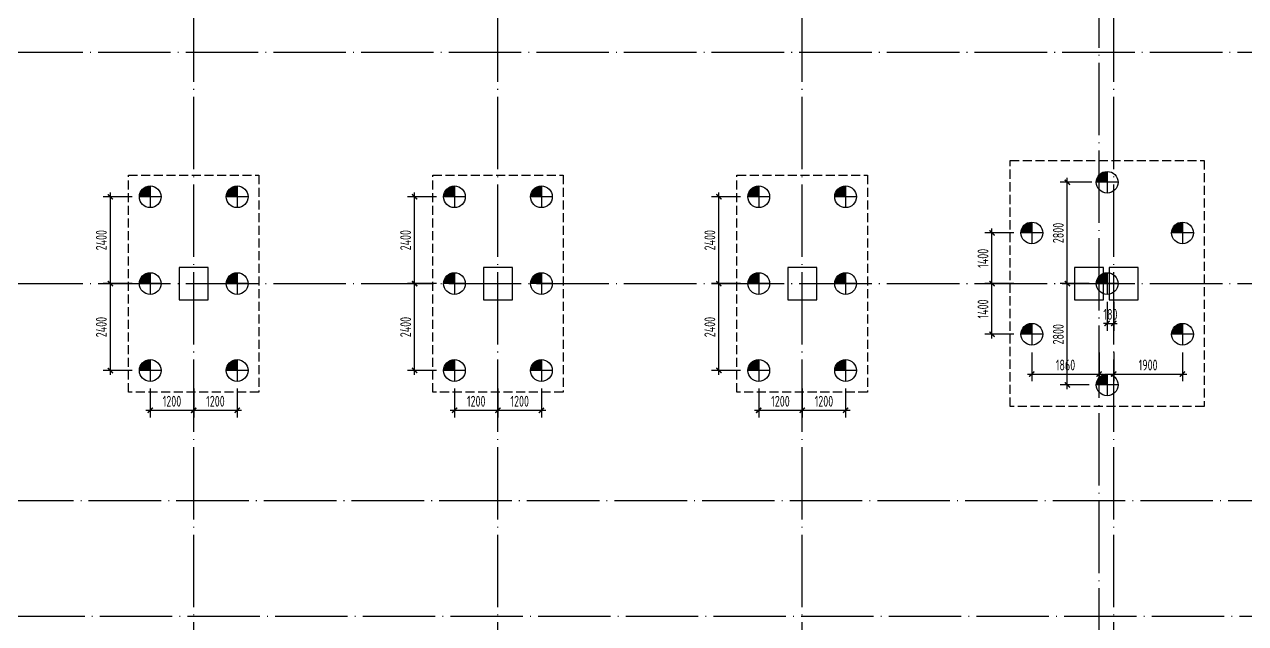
# Model space of a CAD drawing. Extents: x 2430613 to 2739493, y -1540945 to -971137.
# Drawn here: x 2494350 to 2528065, y -1025147 to -1008588 of the extents above; entities that cross this region are included whole.
import ezdxf

# ---------------------------------------------------------------- set-up
doc = ezdxf.new("R2010")
doc.units = 0
doc.header["$LTSCALE"] = 1000
doc.header["$MEASUREMENT"] = 0
doc.header["$PDMODE"] = 3
doc.header["$PDSIZE"] = 50
doc.linetypes.add('DASH', pattern=[0.35, 0.25, -0.1])
doc.linetypes.add('DOTE', pattern=[2.42, 2, -0.2, 0.02, -0.2])
doc.layers.get('0').update_dxf_attribs({"linetype": 'CONTINUOUS'})
doc.layers.get('DEFPOINTS').update_dxf_attribs({"linetype": 'CONTINUOUS'})
doc.layers.add('0S-柱-线', color=50, linetype='CONTINUOUS', lineweight=30)
for name, color, linetype in [('600直径桩', 4, 'CONTINUOUS'), ('BASE_PILE_DIM', 3, 'CONTINUOUS'), ('DOTE', 1, 'DOTE'), ('承台', 2, 'CONTINUOUS')]:
    doc.layers.add(name, color=color, linetype=linetype)
doc.styles.add('TSSD_Dimension', font='Tssdeng.shx', dxfattribs={"width": 0.7, "bigfont": 'hztxt.shx'})
doc.dimstyles.new('TSSD_100_100', dxfattribs={"dimtxt": 300, "dimasz": 100, "dimexe": 200, "dimexo": 200, "dimgap": 100, "dimtad": 1, "dimdec": 0, "dimzin": 0, "dimdsep": 46, "dimtxsty": 'TSSD_Dimension', "dimblk": 'ARCHTICK', "dimcen": 0, "dimdle": 120, "dimclrt": 7, "dimazin": 0, "dimtfac": 1, "dimtdec": 0, "dimtix": 1, "dimtmove": 2, "dimatfit": 0, "dimldrblk": 'ARCHTICK', "dimfxl": 1, "dimtolj": 1, "dimtzin": 0, "dimarcsym": 0})

# ---------------------------------------------------------------- blocks, each defined once
blk = doc.blocks.new('600Z')
at = {"layer": '600直径桩'}
h = blk.add_hatch(color=6, dxfattribs=at)
h.dxf.hatch_style = 1
h.paths.add_polyline_path([(-204995, -2276684, 0.414214), (-205295, -2276984), (-204995, -2276984)])
at = {"layer": '600直径桩', "color": 6}
for p, q in [((-204995, -2276684), (-204995, -2277284)), ((-204695, -2276984), (-205295, -2276984))]:
    blk.add_line(p, q, dxfattribs=at)
blk.add_circle((-204995, -2276984), 300, dxfattribs=at)
blk = doc.blocks.new('_ArchTick')
at = {"color": 0, "linetype": 'ByBlock', "const_width": 0.4}
blk.add_lwpolyline([(-0.71, -0.71), (0.71, 0.71)], dxfattribs=at)
blk = doc.blocks.new('*D1620')
at = {"layer": 'BASE_PILE_DIM', "color": 0, "lineweight": -2, "transparency": 16777216}
for p, q in [((2497324, -1013352), (2496524, -1013352)), ((2496724, -1015872), (2496724, -1013232)), ((2497324, -1015752), (2496524, -1015752))]:
    blk.add_line(p, q, dxfattribs=at)
at = {"layer": 'DEFPOINTS', "color": 0, "transparency": 16777216}
for p in [(2496724, -1013352), (2497524, -1013352), (2497524, -1015752)]:
    blk.add_point(p, dxfattribs=at)
at = {"layer": 'BASE_PILE_DIM', "color": 0, "lineweight": -2, "transparency": 16777216, "xscale": 100, "yscale": 100, "zscale": 100}
for p, rotation in [((2496724, -1013352), 90), ((2496724, -1015752), 270)]:
    blk.add_blockref('_ArchTick', p, dxfattribs=dict(at, rotation=rotation))
at = {"layer": 'BASE_PILE_DIM', "color": 7, "transparency": 16777216, "insert": (2496474, -1014552), "char_height": 300, "attachment_point": 5, "rotation": 90, "style": 'TSSD_Dimension'}
blk.add_mtext('\\A1;2400', dxfattribs=at)
blk = doc.blocks.new('*D1699')
at = {"layer": 'BASE_PILE_DIM', "color": 0, "lineweight": -2, "transparency": 16777216}
for p, q in [((2521664, -1014352), (2520864, -1014352)), ((2521064, -1015872), (2521064, -1014232)), ((2521664, -1015752), (2520864, -1015752))]:
    blk.add_line(p, q, dxfattribs=at)
at = {"layer": 'DEFPOINTS', "color": 0, "transparency": 16777216}
for p in [(2521064, -1014352), (2521864, -1014352), (2521864, -1015752)]:
    blk.add_point(p, dxfattribs=at)
at = {"layer": 'BASE_PILE_DIM', "color": 0, "lineweight": -2, "transparency": 16777216, "xscale": 100, "yscale": 100, "zscale": 100}
for p, rotation in [((2521064, -1014352), 90), ((2521064, -1015752), 270)]:
    blk.add_blockref('_ArchTick', p, dxfattribs=dict(at, rotation=rotation))
at = {"layer": 'BASE_PILE_DIM', "color": 7, "transparency": 16777216, "insert": (2520814, -1015052), "char_height": 300, "attachment_point": 5, "rotation": 90, "style": 'TSSD_Dimension'}
blk.add_mtext('\\A1;1400', dxfattribs=at)
blk = doc.blocks.new('*D1700')
at = {"layer": 'BASE_PILE_DIM', "color": 0, "lineweight": -2, "transparency": 16777216}
for p, q in [((2524424, -1017652), (2524424, -1018452)), ((2526324, -1017652), (2526324, -1018452)), ((2524304, -1018252), (2526444, -1018252))]:
    blk.add_line(p, q, dxfattribs=at)
at = {"layer": 'DEFPOINTS', "color": 0, "transparency": 16777216}
for p in [(2524424, -1017452), (2526324, -1017452), (2526324, -1018252)]:
    blk.add_point(p, dxfattribs=at)
at = {"layer": 'BASE_PILE_DIM', "color": 0, "lineweight": -2, "transparency": 16777216, "xscale": 100, "yscale": 100, "zscale": 100, "rotation": 180}
blk.add_blockref('_ArchTick', (2524424, -1018252), dxfattribs=at)
at = {"layer": 'BASE_PILE_DIM', "color": 0, "lineweight": -2, "transparency": 16777216, "xscale": 100, "yscale": 100, "zscale": 100}
blk.add_blockref('_ArchTick', (2526324, -1018252), dxfattribs=at)
at = {"layer": 'BASE_PILE_DIM', "color": 7, "transparency": 16777216, "insert": (2525374, -1018002), "char_height": 300, "attachment_point": 5, "style": 'TSSD_Dimension'}
blk.add_mtext('\\A1;1900', dxfattribs=at)
blk = doc.blocks.new('*D1701')
at = {"layer": 'BASE_PILE_DIM', "color": 0, "lineweight": -2, "transparency": 16777216}
for p, q in [((2521664, -1015752), (2520864, -1015752)), ((2521064, -1017272), (2521064, -1015632)), ((2521664, -1017152), (2520864, -1017152))]:
    blk.add_line(p, q, dxfattribs=at)
at = {"layer": 'DEFPOINTS', "color": 0, "transparency": 16777216}
for p in [(2521064, -1015752), (2521864, -1015752), (2521864, -1017152)]:
    blk.add_point(p, dxfattribs=at)
at = {"layer": 'BASE_PILE_DIM', "color": 0, "lineweight": -2, "transparency": 16777216, "xscale": 100, "yscale": 100, "zscale": 100}
for p, rotation in [((2521064, -1015752), 90), ((2521064, -1017152), 270)]:
    blk.add_blockref('_ArchTick', p, dxfattribs=dict(at, rotation=rotation))
at = {"layer": 'BASE_PILE_DIM', "color": 7, "transparency": 16777216, "insert": (2520814, -1016452), "char_height": 300, "attachment_point": 5, "rotation": 90, "style": 'TSSD_Dimension'}
blk.add_mtext('\\A1;1400', dxfattribs=at)
blk = doc.blocks.new('*D1702')
at = {"layer": 'BASE_PILE_DIM', "color": 0, "lineweight": -2, "transparency": 16777216}
for p, q in [((2522164, -1017652), (2522164, -1018452)), ((2524024, -1017652), (2524024, -1018452)), ((2522044, -1018252), (2524144, -1018252))]:
    blk.add_line(p, q, dxfattribs=at)
at = {"layer": 'DEFPOINTS', "color": 0, "transparency": 16777216}
for p in [(2522164, -1017452), (2524024, -1017452), (2524024, -1018252)]:
    blk.add_point(p, dxfattribs=at)
at = {"layer": 'BASE_PILE_DIM', "color": 0, "lineweight": -2, "transparency": 16777216, "xscale": 100, "yscale": 100, "zscale": 100, "rotation": 180}
blk.add_blockref('_ArchTick', (2522164, -1018252), dxfattribs=at)
at = {"layer": 'BASE_PILE_DIM', "color": 0, "lineweight": -2, "transparency": 16777216, "xscale": 100, "yscale": 100, "zscale": 100}
blk.add_blockref('_ArchTick', (2524024, -1018252), dxfattribs=at)
at = {"layer": 'BASE_PILE_DIM', "color": 7, "transparency": 16777216, "insert": (2523094, -1018002), "char_height": 300, "attachment_point": 5, "style": 'TSSD_Dimension'}
blk.add_mtext('\\A1;1860', dxfattribs=at)
blk = doc.blocks.new('*D1703')
at = {"layer": 'BASE_PILE_DIM', "color": 0, "lineweight": -2, "transparency": 16777216}
for p, q in [((2524244, -1016252), (2524244, -1017052)), ((2524424, -1016252), (2524424, -1017052)), ((2524244, -1016852), (2524144, -1016852)), ((2524244, -1016852), (2524424, -1016852)), ((2524424, -1016852), (2524524, -1016852))]:
    blk.add_line(p, q, dxfattribs=at)
at = {"layer": 'DEFPOINTS', "color": 0, "transparency": 16777216}
for p in [(2524244, -1016052), (2524424, -1016052), (2524424, -1016852)]:
    blk.add_point(p, dxfattribs=at)
at = {"layer": 'BASE_PILE_DIM', "color": 0, "lineweight": -2, "transparency": 16777216, "xscale": 100, "yscale": 100, "zscale": 100}
blk.add_blockref('_ArchTick', (2524244, -1016852), dxfattribs=at)
at = {"layer": 'BASE_PILE_DIM', "color": 0, "lineweight": -2, "transparency": 16777216, "xscale": 100, "yscale": 100, "zscale": 100, "rotation": 180}
blk.add_blockref('_ArchTick', (2524424, -1016852), dxfattribs=at)
at = {"layer": 'BASE_PILE_DIM', "color": 7, "transparency": 16777216, "insert": (2524334, -1016602), "char_height": 300, "attachment_point": 5, "style": 'TSSD_Dimension'}
blk.add_mtext('\\A1;180', dxfattribs=at)
blk = doc.blocks.new('*D1704')
at = {"layer": 'BASE_PILE_DIM', "color": 0, "lineweight": -2, "transparency": 16777216}
for p, q in [((2515824, -1018652), (2515824, -1019452)), ((2517024, -1018652), (2517024, -1019452)), ((2515704, -1019252), (2517144, -1019252))]:
    blk.add_line(p, q, dxfattribs=at)
at = {"layer": 'DEFPOINTS', "color": 0, "transparency": 16777216}
for p in [(2515824, -1018452), (2517024, -1018452), (2517024, -1019252)]:
    blk.add_point(p, dxfattribs=at)
at = {"layer": 'BASE_PILE_DIM', "color": 0, "lineweight": -2, "transparency": 16777216, "xscale": 100, "yscale": 100, "zscale": 100, "rotation": 180}
blk.add_blockref('_ArchTick', (2515824, -1019252), dxfattribs=at)
at = {"layer": 'BASE_PILE_DIM', "color": 0, "lineweight": -2, "transparency": 16777216, "xscale": 100, "yscale": 100, "zscale": 100}
blk.add_blockref('_ArchTick', (2517024, -1019252), dxfattribs=at)
at = {"layer": 'BASE_PILE_DIM', "color": 7, "transparency": 16777216, "insert": (2516424, -1019002), "char_height": 300, "attachment_point": 5, "style": 'TSSD_Dimension'}
blk.add_mtext('\\A1;1200', dxfattribs=at)
blk = doc.blocks.new('*D1705')
at = {"layer": 'BASE_PILE_DIM', "color": 0, "lineweight": -2, "transparency": 16777216}
for p, q in [((2514124, -1015752), (2513324, -1015752)), ((2513524, -1018272), (2513524, -1015632)), ((2514124, -1018152), (2513324, -1018152))]:
    blk.add_line(p, q, dxfattribs=at)
at = {"layer": 'DEFPOINTS', "color": 0, "transparency": 16777216}
for p in [(2513524, -1015752), (2514324, -1015752), (2514324, -1018152)]:
    blk.add_point(p, dxfattribs=at)
at = {"layer": 'BASE_PILE_DIM', "color": 0, "lineweight": -2, "transparency": 16777216, "xscale": 100, "yscale": 100, "zscale": 100}
for p, rotation in [((2513524, -1015752), 90), ((2513524, -1018152), 270)]:
    blk.add_blockref('_ArchTick', p, dxfattribs=dict(at, rotation=rotation))
at = {"layer": 'BASE_PILE_DIM', "color": 7, "transparency": 16777216, "insert": (2513274, -1016952), "char_height": 300, "attachment_point": 5, "rotation": 90, "style": 'TSSD_Dimension'}
blk.add_mtext('\\A1;2400', dxfattribs=at)
blk = doc.blocks.new('*D1706')
at = {"layer": 'BASE_PILE_DIM', "color": 0, "lineweight": -2, "transparency": 16777216}
for p, q in [((2514624, -1018652), (2514624, -1019452)), ((2515824, -1018652), (2515824, -1019452)), ((2514504, -1019252), (2515944, -1019252))]:
    blk.add_line(p, q, dxfattribs=at)
at = {"layer": 'DEFPOINTS', "color": 0, "transparency": 16777216}
for p in [(2514624, -1018452), (2515824, -1018452), (2515824, -1019252)]:
    blk.add_point(p, dxfattribs=at)
at = {"layer": 'BASE_PILE_DIM', "color": 0, "lineweight": -2, "transparency": 16777216, "xscale": 100, "yscale": 100, "zscale": 100, "rotation": 180}
blk.add_blockref('_ArchTick', (2514624, -1019252), dxfattribs=at)
at = {"layer": 'BASE_PILE_DIM', "color": 0, "lineweight": -2, "transparency": 16777216, "xscale": 100, "yscale": 100, "zscale": 100}
blk.add_blockref('_ArchTick', (2515824, -1019252), dxfattribs=at)
at = {"layer": 'BASE_PILE_DIM', "color": 7, "transparency": 16777216, "insert": (2515224, -1019002), "char_height": 300, "attachment_point": 5, "style": 'TSSD_Dimension'}
blk.add_mtext('\\A1;1200', dxfattribs=at)
blk = doc.blocks.new('*D1707')
at = {"layer": 'BASE_PILE_DIM', "color": 0, "lineweight": -2, "transparency": 16777216}
for p, q in [((2514124, -1013352), (2513324, -1013352)), ((2513524, -1015872), (2513524, -1013232)), ((2514124, -1015752), (2513324, -1015752))]:
    blk.add_line(p, q, dxfattribs=at)
at = {"layer": 'DEFPOINTS', "color": 0, "transparency": 16777216}
for p in [(2513524, -1013352), (2514324, -1013352), (2514324, -1015752)]:
    blk.add_point(p, dxfattribs=at)
at = {"layer": 'BASE_PILE_DIM', "color": 0, "lineweight": -2, "transparency": 16777216, "xscale": 100, "yscale": 100, "zscale": 100}
for p, rotation in [((2513524, -1013352), 90), ((2513524, -1015752), 270)]:
    blk.add_blockref('_ArchTick', p, dxfattribs=dict(at, rotation=rotation))
at = {"layer": 'BASE_PILE_DIM', "color": 7, "transparency": 16777216, "insert": (2513274, -1014552), "char_height": 300, "attachment_point": 5, "rotation": 90, "style": 'TSSD_Dimension'}
blk.add_mtext('\\A1;2400', dxfattribs=at)
blk = doc.blocks.new('*D1708')
at = {"layer": 'BASE_PILE_DIM', "color": 0, "lineweight": -2, "transparency": 16777216}
for p, q in [((2507424, -1018652), (2507424, -1019452)), ((2508624, -1018652), (2508624, -1019452)), ((2507304, -1019252), (2508744, -1019252))]:
    blk.add_line(p, q, dxfattribs=at)
at = {"layer": 'DEFPOINTS', "color": 0, "transparency": 16777216}
for p in [(2507424, -1018452), (2508624, -1018452), (2508624, -1019252)]:
    blk.add_point(p, dxfattribs=at)
at = {"layer": 'BASE_PILE_DIM', "color": 0, "lineweight": -2, "transparency": 16777216, "xscale": 100, "yscale": 100, "zscale": 100, "rotation": 180}
blk.add_blockref('_ArchTick', (2507424, -1019252), dxfattribs=at)
at = {"layer": 'BASE_PILE_DIM', "color": 0, "lineweight": -2, "transparency": 16777216, "xscale": 100, "yscale": 100, "zscale": 100}
blk.add_blockref('_ArchTick', (2508624, -1019252), dxfattribs=at)
at = {"layer": 'BASE_PILE_DIM', "color": 7, "transparency": 16777216, "insert": (2508024, -1019002), "char_height": 300, "attachment_point": 5, "style": 'TSSD_Dimension'}
blk.add_mtext('\\A1;1200', dxfattribs=at)
blk = doc.blocks.new('*D1709')
at = {"layer": 'BASE_PILE_DIM', "color": 0, "lineweight": -2, "transparency": 16777216}
for p, q in [((2505724, -1015752), (2504924, -1015752)), ((2505124, -1018272), (2505124, -1015632)), ((2505724, -1018152), (2504924, -1018152))]:
    blk.add_line(p, q, dxfattribs=at)
at = {"layer": 'DEFPOINTS', "color": 0, "transparency": 16777216}
for p in [(2505124, -1015752), (2505924, -1015752), (2505924, -1018152)]:
    blk.add_point(p, dxfattribs=at)
at = {"layer": 'BASE_PILE_DIM', "color": 0, "lineweight": -2, "transparency": 16777216, "xscale": 100, "yscale": 100, "zscale": 100}
for p, rotation in [((2505124, -1015752), 90), ((2505124, -1018152), 270)]:
    blk.add_blockref('_ArchTick', p, dxfattribs=dict(at, rotation=rotation))
at = {"layer": 'BASE_PILE_DIM', "color": 7, "transparency": 16777216, "insert": (2504874, -1016952), "char_height": 300, "attachment_point": 5, "rotation": 90, "style": 'TSSD_Dimension'}
blk.add_mtext('\\A1;2400', dxfattribs=at)
blk = doc.blocks.new('*D1710')
at = {"layer": 'BASE_PILE_DIM', "color": 0, "lineweight": -2, "transparency": 16777216}
for p, q in [((2506224, -1018652), (2506224, -1019452)), ((2507424, -1018652), (2507424, -1019452)), ((2506104, -1019252), (2507544, -1019252))]:
    blk.add_line(p, q, dxfattribs=at)
at = {"layer": 'DEFPOINTS', "color": 0, "transparency": 16777216}
for p in [(2506224, -1018452), (2507424, -1018452), (2507424, -1019252)]:
    blk.add_point(p, dxfattribs=at)
at = {"layer": 'BASE_PILE_DIM', "color": 0, "lineweight": -2, "transparency": 16777216, "xscale": 100, "yscale": 100, "zscale": 100, "rotation": 180}
blk.add_blockref('_ArchTick', (2506224, -1019252), dxfattribs=at)
at = {"layer": 'BASE_PILE_DIM', "color": 0, "lineweight": -2, "transparency": 16777216, "xscale": 100, "yscale": 100, "zscale": 100}
blk.add_blockref('_ArchTick', (2507424, -1019252), dxfattribs=at)
at = {"layer": 'BASE_PILE_DIM', "color": 7, "transparency": 16777216, "insert": (2506824, -1019002), "char_height": 300, "attachment_point": 5, "style": 'TSSD_Dimension'}
blk.add_mtext('\\A1;1200', dxfattribs=at)
blk = doc.blocks.new('*D1711')
at = {"layer": 'BASE_PILE_DIM', "color": 0, "lineweight": -2, "transparency": 16777216}
for p, q in [((2505724, -1013352), (2504924, -1013352)), ((2505124, -1015872), (2505124, -1013232)), ((2505724, -1015752), (2504924, -1015752))]:
    blk.add_line(p, q, dxfattribs=at)
at = {"layer": 'DEFPOINTS', "color": 0, "transparency": 16777216}
for p in [(2505124, -1013352), (2505924, -1013352), (2505924, -1015752)]:
    blk.add_point(p, dxfattribs=at)
at = {"layer": 'BASE_PILE_DIM', "color": 0, "lineweight": -2, "transparency": 16777216, "xscale": 100, "yscale": 100, "zscale": 100}
for p, rotation in [((2505124, -1013352), 90), ((2505124, -1015752), 270)]:
    blk.add_blockref('_ArchTick', p, dxfattribs=dict(at, rotation=rotation))
at = {"layer": 'BASE_PILE_DIM', "color": 7, "transparency": 16777216, "insert": (2504874, -1014552), "char_height": 300, "attachment_point": 5, "rotation": 90, "style": 'TSSD_Dimension'}
blk.add_mtext('\\A1;2400', dxfattribs=at)
blk = doc.blocks.new('*D1712')
at = {"layer": 'BASE_PILE_DIM', "color": 0, "lineweight": -2, "transparency": 16777216}
for p, q in [((2499024, -1018652), (2499024, -1019452)), ((2500224, -1018652), (2500224, -1019452)), ((2498904, -1019252), (2500344, -1019252))]:
    blk.add_line(p, q, dxfattribs=at)
at = {"layer": 'DEFPOINTS', "color": 0, "transparency": 16777216}
for p in [(2499024, -1018452), (2500224, -1018452), (2500224, -1019252)]:
    blk.add_point(p, dxfattribs=at)
at = {"layer": 'BASE_PILE_DIM', "color": 0, "lineweight": -2, "transparency": 16777216, "xscale": 100, "yscale": 100, "zscale": 100, "rotation": 180}
blk.add_blockref('_ArchTick', (2499024, -1019252), dxfattribs=at)
at = {"layer": 'BASE_PILE_DIM', "color": 0, "lineweight": -2, "transparency": 16777216, "xscale": 100, "yscale": 100, "zscale": 100}
blk.add_blockref('_ArchTick', (2500224, -1019252), dxfattribs=at)
at = {"layer": 'BASE_PILE_DIM', "color": 7, "transparency": 16777216, "insert": (2499624, -1019002), "char_height": 300, "attachment_point": 5, "style": 'TSSD_Dimension'}
blk.add_mtext('\\A1;1200', dxfattribs=at)
blk = doc.blocks.new('*D1713')
at = {"layer": 'BASE_PILE_DIM', "color": 0, "lineweight": -2, "transparency": 16777216}
for p, q in [((2497324, -1015752), (2496524, -1015752)), ((2496724, -1018272), (2496724, -1015632)), ((2497324, -1018152), (2496524, -1018152))]:
    blk.add_line(p, q, dxfattribs=at)
at = {"layer": 'DEFPOINTS', "color": 0, "transparency": 16777216}
for p in [(2496724, -1015752), (2497524, -1015752), (2497524, -1018152)]:
    blk.add_point(p, dxfattribs=at)
at = {"layer": 'BASE_PILE_DIM', "color": 0, "lineweight": -2, "transparency": 16777216, "xscale": 100, "yscale": 100, "zscale": 100}
for p, rotation in [((2496724, -1015752), 90), ((2496724, -1018152), 270)]:
    blk.add_blockref('_ArchTick', p, dxfattribs=dict(at, rotation=rotation))
at = {"layer": 'BASE_PILE_DIM', "color": 7, "transparency": 16777216, "insert": (2496474, -1016952), "char_height": 300, "attachment_point": 5, "rotation": 90, "style": 'TSSD_Dimension'}
blk.add_mtext('\\A1;2400', dxfattribs=at)
blk = doc.blocks.new('*D1714')
at = {"layer": 'BASE_PILE_DIM', "color": 0, "lineweight": -2, "transparency": 16777216}
for p, q in [((2497824, -1018652), (2497824, -1019452)), ((2499024, -1018652), (2499024, -1019452)), ((2497704, -1019252), (2499144, -1019252))]:
    blk.add_line(p, q, dxfattribs=at)
at = {"layer": 'DEFPOINTS', "color": 0, "transparency": 16777216}
for p in [(2497824, -1018452), (2499024, -1018452), (2499024, -1019252)]:
    blk.add_point(p, dxfattribs=at)
at = {"layer": 'BASE_PILE_DIM', "color": 0, "lineweight": -2, "transparency": 16777216, "xscale": 100, "yscale": 100, "zscale": 100, "rotation": 180}
blk.add_blockref('_ArchTick', (2497824, -1019252), dxfattribs=at)
at = {"layer": 'BASE_PILE_DIM', "color": 0, "lineweight": -2, "transparency": 16777216, "xscale": 100, "yscale": 100, "zscale": 100}
blk.add_blockref('_ArchTick', (2499024, -1019252), dxfattribs=at)
at = {"layer": 'BASE_PILE_DIM', "color": 7, "transparency": 16777216, "insert": (2498424, -1019002), "char_height": 300, "attachment_point": 5, "style": 'TSSD_Dimension'}
blk.add_mtext('\\A1;1200', dxfattribs=at)
blk = doc.blocks.new('*D2820')
at = {"layer": 'BASE_PILE_DIM', "color": 0, "lineweight": -2, "transparency": 16777216}
for p, q in [((2523744, -1015752), (2522944, -1015752)), ((2523144, -1018672), (2523144, -1015632)), ((2523744, -1018552), (2522944, -1018552))]:
    blk.add_line(p, q, dxfattribs=at)
at = {"layer": 'DEFPOINTS', "color": 0, "transparency": 16777216}
for p in [(2523144, -1015752), (2523944, -1015752), (2523944, -1018552)]:
    blk.add_point(p, dxfattribs=at)
at = {"layer": 'BASE_PILE_DIM', "color": 0, "lineweight": -2, "transparency": 16777216, "xscale": 100, "yscale": 100, "zscale": 100}
for p, rotation in [((2523144, -1015752), 90), ((2523144, -1018552), 270)]:
    blk.add_blockref('_ArchTick', p, dxfattribs=dict(at, rotation=rotation))
at = {"layer": 'BASE_PILE_DIM', "color": 7, "transparency": 16777216, "insert": (2522894, -1017152), "char_height": 300, "attachment_point": 5, "rotation": 90, "style": 'TSSD_Dimension'}
blk.add_mtext('\\A1;2800', dxfattribs=at)
blk = doc.blocks.new('*D2821')
at = {"layer": 'BASE_PILE_DIM', "color": 0, "lineweight": -2, "transparency": 16777216}
for p, q in [((2523824, -1012952), (2522944, -1012952)), ((2523144, -1015872), (2523144, -1012832)), ((2523744, -1015752), (2522944, -1015752))]:
    blk.add_line(p, q, dxfattribs=at)
at = {"layer": 'DEFPOINTS', "color": 0, "transparency": 16777216}
for p in [(2523144, -1012952), (2524024, -1012952), (2523944, -1015752)]:
    blk.add_point(p, dxfattribs=at)
at = {"layer": 'BASE_PILE_DIM', "color": 0, "lineweight": -2, "transparency": 16777216, "xscale": 100, "yscale": 100, "zscale": 100}
for p, rotation in [((2523144, -1012952), 90), ((2523144, -1015752), 270)]:
    blk.add_blockref('_ArchTick', p, dxfattribs=dict(at, rotation=rotation))
at = {"layer": 'BASE_PILE_DIM', "color": 7, "transparency": 16777216, "insert": (2522894, -1014352), "char_height": 300, "attachment_point": 5, "rotation": 90, "style": 'TSSD_Dimension'}
blk.add_mtext('\\A1;2800', dxfattribs=at)

msp = doc.modelspace()

# ---------------------------------------------------------------- linework, layer by layer
at = {"layer": '0S-柱-线'}
for points in [[(2499423.644, -1016202.126), (2499423.644, -1015302.126), (2498623.644, -1015302.126), (2498623.644, -1016202.126)], [(2507823.644, -1016202.126), (2507823.644, -1015302.126), (2507023.644, -1015302.126), (2507023.644, -1016202.126)], [(2516223.644, -1016202.126), (2516223.644, -1015302.126), (2515423.644, -1015302.126), (2515423.644, -1016202.126)], [(2524143.644, -1016202.126), (2524143.644, -1015302.126), (2523343.644, -1015302.126), (2523343.644, -1016202.126)], [(2525103.644, -1016202.126), (2525103.644, -1015302.126), (2524303.644, -1015302.126), (2524303.644, -1016202.126)]]:
    msp.add_lwpolyline(points, close=True, dxfattribs=at)
at = {"layer": 'DOTE'}
for p, q in [((2499023.644, -1092452.126), (2499023.644, -975252.126)), ((2507423.644, -1092452.126), (2507423.644, -975252.126)), ((2515823.644, -1092452.126), (2515823.644, -975252.126)), ((2524023.644, -1072152.126), (2524023.644, -975252.126)), ((2524423.644, -1092452.126), (2524423.644, -975252.126)), ((2462503.644, -1009352.126), (2570723.644, -1009352.126)), ((2462503.644, -1015752.126), (2570723.644, -1015752.126)), ((2570723.644, -1021752.126), (2462503.644, -1021752.126)), ((2462553.644, -1024942.126), (2570773.644, -1024942.126))]:
    msp.add_line(p, q, dxfattribs=at)
at = {"layer": '承台', "color": 251, "linetype": 'DASH'}
for points in [[(2521563.644, -1012352.126), (2526923.644, -1012352.126), (2526923.644, -1019152.126), (2521563.644, -1019152.126)], [(2500823.644, -1018752.126), (2497223.644, -1018752.126), (2497223.644, -1012752.126), (2500823.644, -1012752.126)], [(2509223.644, -1018752.126), (2505623.644, -1018752.126), (2505623.644, -1012752.126), (2509223.644, -1012752.126)], [(2517623.644, -1018752.126), (2514023.644, -1018752.126), (2514023.644, -1012752.126), (2517623.644, -1012752.126)]]:
    msp.add_lwpolyline(points, close=True, dxfattribs=at)

# ---------------------------------------------------------------- block references
at = {"layer": '600直径桩', "color": 6}
for p in [(2729238.307, 1264031.783), (2702818.307, 1263631.783), (2705218.307, 1263631.783), (2711218.307, 1263631.783), (2713618.307, 1263631.783), (2719618.307, 1263631.783), (2722018.307, 1263631.783), (2727158.307, 1262631.783), (2731318.307, 1262631.783), (2702818.307, 1261231.783), (2705218.307, 1261231.783), (2711218.307, 1261231.783), (2713618.307, 1261231.783), (2719618.307, 1261231.783), (2722018.307, 1261231.783), (2729238.307, 1261231.783), (2727158.307, 1259831.783), (2731318.307, 1259831.783), (2702818.307, 1258831.783), (2705218.307, 1258831.783), (2711218.307, 1258831.783), (2713618.307, 1258831.783), (2719618.307, 1258831.783), (2722018.307, 1258831.783), (2729238.307, 1258431.783)]:
    msp.add_blockref('600Z', p, dxfattribs=at)

# ---------------------------------------------------------------- dimensions: what is measured, and where the dimension line sits
at = {"layer": 'BASE_PILE_DIM', "color": 3}
for base, p1, p2, picture, middle in [((2523143.644, -1012952.126), (2523943.644, -1015752.126), (2524023.644, -1012952.126), '*D2821', (2522893.644, -1014352.126)), ((2496723.644, -1013352.126), (2497523.644, -1015752.126), (2497523.644, -1013352.126), '*D1620', (2496473.644, -1014552.126)), ((2505123.644, -1013352.126), (2505923.644, -1015752.126), (2505923.644, -1013352.126), '*D1711', (2504873.644, -1014552.126)), ((2513523.644, -1013352.126), (2514323.644, -1015752.126), (2514323.644, -1013352.126), '*D1707', (2513273.644, -1014552.126)), ((2521063.644, -1014352.126), (2521863.644, -1015752.126), (2521863.644, -1014352.126), '*D1699', (2520813.644, -1015052.126)), ((2496723.644, -1015752.126), (2497523.644, -1018152.126), (2497523.644, -1015752.126), '*D1713', (2496473.644, -1016952.126)), ((2505123.644, -1015752.126), (2505923.644, -1018152.126), (2505923.644, -1015752.126), '*D1709', (2504873.644, -1016952.126)), ((2513523.644, -1015752.126), (2514323.644, -1018152.126), (2514323.644, -1015752.126), '*D1705', (2513273.644, -1016952.126)), ((2521063.644, -1015752.126), (2521863.644, -1017152.126), (2521863.644, -1015752.126), '*D1701', (2520813.644, -1016452.126)), ((2523143.644, -1015752.126), (2523943.644, -1018552.126), (2523943.644, -1015752.126), '*D2820', (2522893.644, -1017152.126))]:
    dim = msp.add_linear_dim(base=base, p1=p1, p2=p2, angle=90, dimstyle='TSSD_100_100', dxfattribs=at)
    dim.commit()
    dim.dimension.update_dxf_attribs({"geometry": picture, "text_midpoint": middle})
for base, p1, p2, picture, middle in [((2524423.644, -1016852.126), (2524243.644, -1016052.126), (2524423.644, -1016052.126), '*D1703', (2524333.644, -1016602.126)), ((2524023.644, -1018252.126), (2522163.644, -1017452.126), (2524023.644, -1017452.126), '*D1702', (2523093.644, -1018002.126)), ((2526323.644, -1018252.126), (2524423.644, -1017452.126), (2526323.644, -1017452.126), '*D1700', (2525373.644, -1018002.126)), ((2499023.644, -1019252.126), (2497823.644, -1018452.126), (2499023.644, -1018452.126), '*D1714', (2498423.644, -1019002.126)), ((2500223.644, -1019252.126), (2499023.644, -1018452.126), (2500223.644, -1018452.126), '*D1712', (2499623.644, -1019002.126)), ((2507423.644, -1019252.126), (2506223.644, -1018452.126), (2507423.644, -1018452.126), '*D1710', (2506823.644, -1019002.126)), ((2508623.644, -1019252.126), (2507423.644, -1018452.126), (2508623.644, -1018452.126), '*D1708', (2508023.644, -1019002.126)), ((2515823.644, -1019252.126), (2514623.644, -1018452.126), (2515823.644, -1018452.126), '*D1706', (2515223.644, -1019002.126)), ((2517023.644, -1019252.126), (2515823.644, -1018452.126), (2517023.644, -1018452.126), '*D1704', (2516423.644, -1019002.126))]:
    dim = msp.add_linear_dim(base=base, p1=p1, p2=p2, dimstyle='TSSD_100_100', dxfattribs=at)
    dim.commit()
    dim.dimension.update_dxf_attribs({"geometry": picture, "text_midpoint": middle})

doc.saveas('drawing.dxf')
